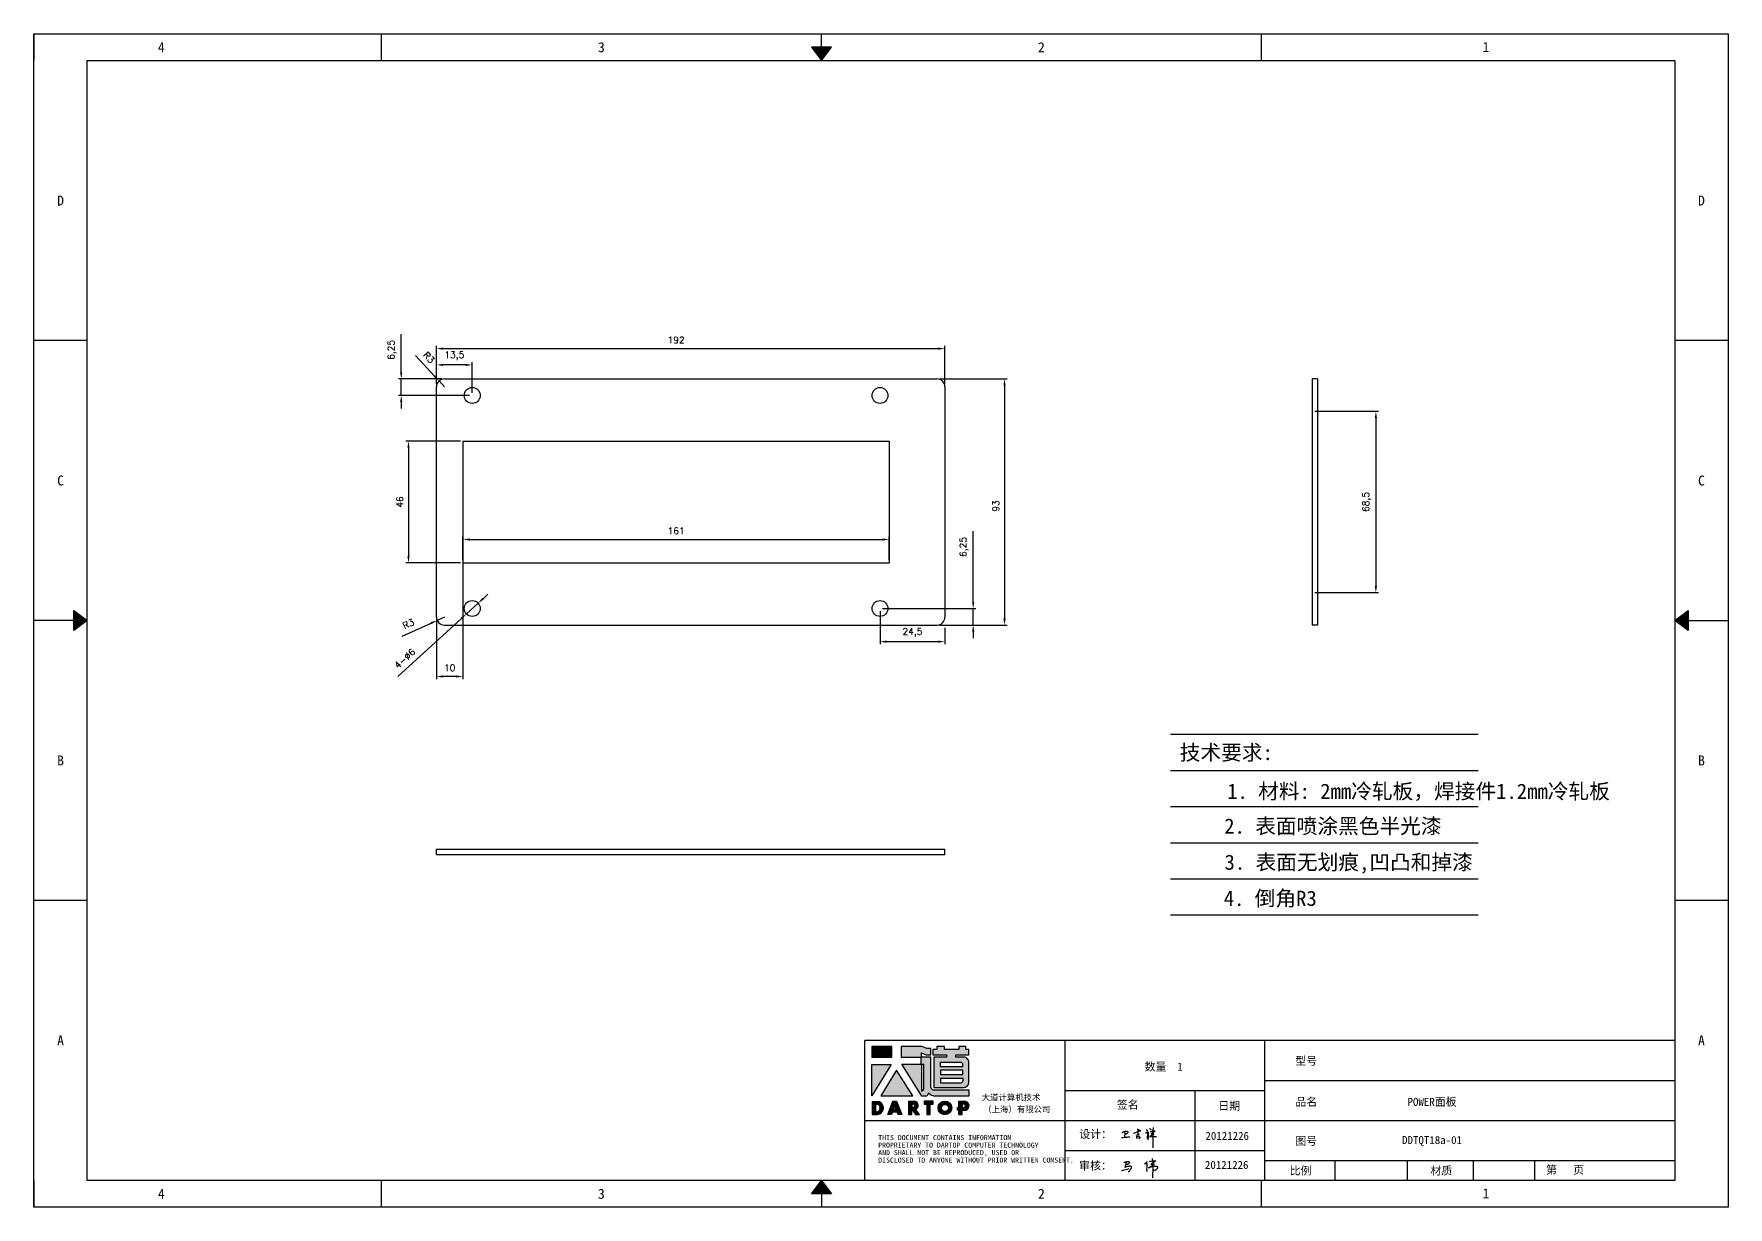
# Model space of a CAD drawing. Header units: millimetres. Extents: x 25928 to 50356, y -44172 to 20163.
# Drawn here: x 28831 to 29471, y -39898 to -39455 of the extents above; entities that cross this region are included whole.
import ezdxf
from ezdxf.enums import TextEntityAlignment as Align

# ---------------------------------------------------------------- set-up
doc = ezdxf.new("R2010")
doc.units = ezdxf.units.MM
doc.linetypes.add('DOT', pattern=[0.25, 0, -0.25])
doc.linetypes.add('HIDDEN2', pattern=[4.7625, 3.175, -1.5875])
for name, color, linetype in [('4', 7, 'Continuous'), ('hidden', 3, 'HIDDEN2'), ('print', 30, 'Continuous')]:
    doc.layers.add(name, color=color, linetype=linetype)
doc.layers.add('dim', color=2, linetype='Continuous', lineweight=9)
doc.styles.add('Dartop', font='')
doc.styles.add('HZ', font='')
doc.styles.add('hzHT', font='simhei.ttf')
doc.styles.get("Standard").update_dxf_attribs({"font": 'txt', "bigfont": 'gbcbig.shx'})
doc.styles.get('Dartop').set_extended_font_data('FangSong_GB2312')
doc.styles.get('HZ').set_extended_font_data('SimSun')
doc.dimstyles.new('0.5small', dxfattribs={"dimtxt": 2.5, "dimasz": 2.5, "dimexe": 1, "dimexo": 1, "dimgap": 2, "dimtad": 1, "dimtxsty": 'Standard', "dimcen": 2.5, "dimadec": 0, "dimazin": 0, "dimtfac": 1, "dimtmove": 0, "dimatfit": 3, "dimfxl": 0, "dimarcsym": 0})

# ---------------------------------------------------------------- blocks, each defined once
blk = doc.blocks.new('*U660')
at = {"color": 254, "linetype": 'Continuous', "extrusion": (0, 0, -1)}
for points in [[(-17, 0.333), (-16.812, 0.25), (-17, 0.5)], [(-17, 0.333), (-17.188, 0.25), (-16.812, 0.25)], [(-17, 0.333), (-17, 0.5), (-17.188, 0.25)]]:
    blk.add_solid(points, dxfattribs=at)
blk = doc.blocks.new('*U661')
at = {"color": 254, "linetype": 'Continuous'}
for points in [[(17, 21.667), (17.188, 21.75), (16.812, 21.75)], [(17, 21.667), (16.812, 21.75), (17, 21.5)], [(17, 21.667), (17, 21.5), (17.188, 21.75)]]:
    blk.add_solid(points, dxfattribs=at)
blk = doc.blocks.new('*U658')
at = {"color": 254, "linetype": 'Continuous', "extrusion": (0, 0, -1)}
for points in [[(-0.833, 11), (-0.75, 10.812), (-0.75, 11.188)], [(-0.833, 11), (-0.75, 11.188), (-1, 11)], [(-0.833, 11), (-1, 11), (-0.75, 10.812)]]:
    blk.add_solid(points, dxfattribs=at)
blk = doc.blocks.new('dadao')
for p, q in [((48, 19.2), (44.9, 10.4)), ((44.9, 10.4), (51.2, 10.4)), ((51.2, 10.4), (48, 19.2))]:
    blk.add_line(p, q)
for points in [[(41.8, 121.6), (41.8, 143.7), (-0.4, 143.7), (-0.4, 121.6), (41.8, 121.6)], [(104.8, 122), (104.8, 130.3), (114.1, 126.3), (124.2, 126.3), (124.2, 139.6), (115.9, 139.6), (105.1, 143.9), (61.5, 143.9)], [(61.7, 144), (61.7, 121.3), (103.9, 121.3)], [(113.4, 38.7), (105.1, 38.7), (63, 106.5), (103.9, 106.5), (103.9, 120.9), (103.9, 121.3)], [(109.7, 53.6), (109.7, 106.2), (104.3, 106.2), (104.3, 50.4), (106.6, 50.4)], [(144.6, 94.4), (144.6, 84.8), (192, 84.8), (192, 94.1), (144.9, 94.1)], [(120.2, 45), (119.5, 45), (119.5, 44.6)], [(0, 28), (0, 0), (11.8, 0)], [(0.1, 28), (14, 28)], [(7.1, 21.8), (7.1, 6.1), (12, 6.1)], [(7.1, 21.8), (11.4, 21.8)], [(76.8, 28.2), (76.8, 0), (84.1, 0), (84.1, 11.1), (91.6, -0.1), (100.3, -0.1), (91.7, 11.1)], [(76.8, 28.2), (90.6, 28.2)], [(84, 22.7), (84, 15.3), (87.2, 15.3)], [(84, 22.7), (87.3, 22.7)], [(183.7, 0), (183.7, 9.6), (180.6, 9.6), (180.6, 14.9), (183.8, 14.9), (183.8, 28.1), (196.1, 28.1), (196.5, 28.1)], [(183.7, 0), (190.9, 0), (190.9, 9.6), (198.8, 9.6)], [(194.9, 22.3), (190.8, 22.3), (190.8, 15), (194.4, 15)]]:
    blk.add_lwpolyline(points)
blk.add_lwpolyline([(137.1, 144.2), (137.1, 137.9), (128.3, 137.9), (128.3, 126.5), (157.3, 126.5), (157.3, 121.5), (130.3, 121.5), (130.3, 57.5), (194.4, 57.5, 0.414214), (204.4, 67.5), (204.4, 111.3, 0.414214), (194.4, 121.3), (177.5, 121.3), (177.5, 126.3), (204.7, 126.3), (204.7, 137.7), (198.2, 137.7), (198.2, 143.9), (183.3, 143.9), (183.3, 138), (153, 138), (153, 144.2), (137.1, 144.2)], format="xyb", close=True)
for points in [[(104.8, 122), (123.4, 122), (123.4, 60, 0.414214), (131.4, 52), (204.8, 52), (204.8, 39.1), (131.7, 39.1)], [(144.3, 110.8), (144.3, 101.8), (192.3, 101.8), (192.3, 105.5, 0.414214), (187.3, 110.5), (144.3, 110.5)], [(144.6, 77), (144.6, 67.5), (187.6, 67.5, 0.414214), (192.6, 72.5), (192.6, 76.4), (144.6, 76.4)]]:
    blk.add_lwpolyline(points, format="xyb")
for points in [[(-0.3, 106.2), (40.4, 106.2), (-0.3, 39.7), (-0.3, 106.2)], [(51.7, 94.1), (18.4, 39.3), (86.2, 39.3)], [(43.8, 28.2), (51.8, 28.2), (62.6, -0.1), (55, -0.1), (53.2, 5), (42.9, 5), (41.1, 0), (33.6, 0)], [(110, 28.1), (110, 21.9), (116, 21.9), (116, -0.1), (123.2, -0.1), (123.2, 22), (129.2, 22), (129.2, 28.1), (110, 28.1)]]:
    blk.add_lwpolyline(points, close=True)
for radius in [14.5, 7.44]:
    blk.add_circle((154.2, 14.2), radius)
for centre, radius, start, end in [((99.2, 60.7), 12.6, 305.6399, 325.969), ((111.6, 46.7), 8.19, 282.9811, 347.6627), ((136, 61.7), 22.9, 226.7358, 259.3209), ((8.5, 13.9), 8.49, 294.2143, 69.7177), ((9.6, 14.2), 14.4, 278.6604, 72.3203), ((86.4, 19), 3.8, 282.527, 76.7196), ((88.6, 19.4), 8.95, 290.6073, 77.2124), ((193.7, 18.7), 3.8, 280.9891, 72.5513), ((195.7, 18.6), 9.51, 288.8959, 85.2442)]:
    blk.add_arc(centre, radius, start, end)
blk = doc.blocks.new('h')
for p, q in [((20768.1, -2360.9), (20773, -2359.1)), ((20769.5, -2366.9), (20769.8, -2370.6)), ((20769.8, -2370.6), (20770.9, -2378)), ((20770.9, -2378), (20771.5, -2370.6)), ((20772.4, -2369.3), (20774.9, -2367.8)), ((20773, -2359.1), (20784.1, -2355.2)), ((20773.3, -2331.8), (20775.3, -2338.7)), ((20789.1, -2340.9), (20773.5, -2331.9)), ((20775.3, -2338.7), (20775.6, -2351.2)), ((20775.6, -2351.2), (20775.5, -2357.3)), ((20782.2, -2369.2), (20780, -2377.1)), ((20780, -2377.1), (20788.3, -2371.3)), ((20780.1, -2366.4), (20780.8, -2366.4)), ((20781.9, -2367.4), (20782.2, -2369.2)), ((20845.7, -2343.5), (20848.4, -2353)), ((20848.9, -2370.3), (20847.9, -2424)), ((20848.4, -2353), (20848.9, -2370.3))]:
    blk.add_line(p, q)
for points in [[(20696.6, -2372.4, 0.002073), (20710.6, -2371.9, 0.016137), (20719.6, -2371.3, 0.008314), (20736.9, -2369.3)], [(20699.1, -2348.2, -0.029745), (20704.6, -2345.4, -0.046842), (20708.4, -2344.2, -0.00919), (20714.3, -2343, -0.018517), (20717.2, -2342.5, -0.037841), (20720.3, -2342.4, -0.039541), (20723.2, -2342.8, -0.149785), (20726, -2344.3, -0.204935), (20726.9, -2346.6, -0.074872), (20726.5, -2348.3, -0.061615), (20725.6, -2350.3, -0.034204), (20723.8, -2352.6, -0.045776), (20722.3, -2354.1, -0.054985), (20720.4, -2355.3, -0.036348), (20717.3, -2356.5, -0.067752), (20715.7, -2356.8, -0.043553), (20713.2, -2356.7)], [(20755, -2351.9, -0.024077), (20759.9, -2350.1, -0.013147), (20768.7, -2346.5, -0.00522), (20775.4, -2344.1, -0.018517), (20777.3, -2343.4, -0.008274), (20786.3, -2341, -0.039541), (20788.3, -2340.8, -0.079216), (20789.4, -2341, -0.204935)], [(20813.5, -2350.1, 0.007348), (20815.9, -2348.7, 0.008421), (20818, -2347.3, 0.009459), (20819.7, -2346.2, -0.016325), (20820.7, -2345.5, -0.173771), (20821.8, -2345.3, -0.085159), (20823.9, -2346, -0.125883), (20826, -2347.9, -0.160659), (20826.6, -2350.1, -0.010447), (20826.5, -2352.3, -0.008247), (20826.2, -2355.1, -0.002698), (20825.3, -2374, 0.001562), (20823.9, -2383.7, 0.016137)], [(20816.8, -2335, -0.053561), (20819.6, -2336.1, -0.075272), (20821.3, -2337.3, -0.005295), (20822.5, -2338.5, -0.009337), (20823.1, -2339.1, -0.026146), (20823.7, -2339.8, -0.016644), (20824.5, -2340.9)], [(20832.1, -2329.2, -0.053561), (20834.9, -2330.3, -0.075272), (20836.7, -2331.5, -0.005295), (20837.8, -2332.6, -0.009337), (20838.5, -2333.3, -0.026146), (20839, -2334, -0.016644), (20839.8, -2335.1)], [(20836, -2343.7, -0.02797), (20842.1, -2342.6, -0.048868), (20845.6, -2342.2, -0.00919), (20851.1, -2341.4, -0.018517), (20853.9, -2341.1, -0.037841), (20856.7, -2341.2, -0.039541), (20859.4, -2341.6, -0.018282), (20840.6, -2354.7, -0.000937)], [(20847.6, -2340.2, 0.021784), (20849.6, -2335.9, 0.028296), (20850.8, -2332.4, 0.008136), (20851.9, -2328.2, 0.028913), (20852.2, -2327, 0.08193), (20852.1, -2325.9, 0.075058), (20851.7, -2324.7, 0.275043)]]:
    blk.add_lwpolyline(points, format="xyb")
for points in [[(20711.3, -2343.5), (20711.3, -2343.5), (20711.5, -2355.8), (20710.7, -2368), (20710.6, -2371.9)], [(20821.5, -2350.6), (20822.4, -2359.2), (20822.2, -2364.9), (20821.7, -2369), (20821.3, -2376.3), (20823.6, -2368.5), (20827.2, -2366.3), (20829.5, -2366.3)], [(20840.6, -2354.7), (20850, -2354.7), (20855, -2354.3), (20845.9, -2361.1), (20840.5, -2364), (20833, -2367.5), (20863.2, -2367.4), (20865.9, -2367.3)]]:
    blk.add_lwpolyline(points)
for centre, radius, start, end in [((20773.7, -2371.2), 2.3, 121.9907, 163.60158), ((20787.5, -2406), 40.3, 100.61827, 108.24823), ((20780.8, -2367.6), 1.15, 9.4675, 90)]:
    blk.add_arc(centre, radius, start, end)
blk = doc.blocks.new('*U659')
at = {"color": 254, "linetype": 'Continuous', "extrusion": (0, 0, -1)}
for points in [[(-33.167, 11), (-33, 11), (-33.25, 11.188)], [(-33.167, 11), (-33.25, 11.188), (-33.25, 10.812)], [(-33.167, 11), (-33.25, 10.812), (-33, 11)]]:
    blk.add_solid(points, dxfattribs=at)
blk = doc.blocks.new('*D749')
at = {"layer": 'Defpoints', "color": 0}
for p in [(29175.3, -39573.97), (28983.3, -39588.4), (29175.3, -39588.4)]:
    blk.add_point(p, dxfattribs=at)
at = {"layer": 'dim', "color": 0, "lineweight": -2}
for p, q in [((28983.3, -39587.4), (28983.3, -39572.97)), ((28985.8, -39573.97), (29172.8, -39573.97)), ((29175.3, -39587.4), (29175.3, -39572.97))]:
    blk.add_line(p, q, dxfattribs=at)
at = {"layer": 'dim', "color": 0}
for points in [[(28985.8, -39573.56), (28985.8, -39574.39), (28983.3, -39573.97)], [(29172.8, -39573.56), (29172.8, -39574.39), (29175.3, -39573.97)]]:
    blk.add_solid(points, dxfattribs=at)
at = {"layer": 'dim', "color": 0, "insert": (29073.8, -39570.72), "char_height": 2.5, "attachment_point": 5}
blk.add_mtext('192', dxfattribs=at)
blk = doc.blocks.new('*D750')
at = {"layer": 'Defpoints', "color": 0}
for p in [(29172.3, -39585.4), (29172.3, -39678.4), (29197.83, -39678.4)]:
    blk.add_point(p, dxfattribs=at)
at = {"layer": 'dim', "color": 0, "lineweight": -2}
for p, q in [((29173.3, -39585.4), (29198.83, -39585.4)), ((29197.83, -39587.9), (29197.83, -39675.9)), ((29173.3, -39678.4), (29198.83, -39678.4))]:
    blk.add_line(p, q, dxfattribs=at)
at = {"layer": 'dim', "color": 0}
for points in [[(29197.41, -39587.9), (29198.24, -39587.9), (29197.83, -39585.4)], [(29197.41, -39675.9), (29198.24, -39675.9), (29197.83, -39678.4)]]:
    blk.add_solid(points, dxfattribs=at)
at = {"layer": 'dim', "color": 0, "insert": (29194.58, -39633.4), "char_height": 2.5, "attachment_point": 5, "rotation": 90}
blk.add_mtext('93', dxfattribs=at)
blk = doc.blocks.new('*D751')
at = {"layer": 'Defpoints', "color": 0}
for p in [(28983.3, -39580.13), (28983.3, -39585.4), (28996.8, -39591.65)]:
    blk.add_point(p, dxfattribs=at)
at = {"layer": 'dim', "color": 0, "lineweight": -2}
for p, q in [((28983.3, -39584.4), (28983.3, -39579.13)), ((28994.3, -39580.13), (28985.8, -39580.13)), ((28996.8, -39590.65), (28996.8, -39579.13))]:
    blk.add_line(p, q, dxfattribs=at)
at = {"layer": 'dim', "color": 0}
for points in [[(28985.8, -39579.71), (28985.8, -39580.55), (28983.3, -39580.13)], [(28994.3, -39579.71), (28994.3, -39580.55), (28996.8, -39580.13)]]:
    blk.add_solid(points, dxfattribs=at)
at = {"layer": 'dim', "color": 0, "insert": (28990.05, -39576.67), "char_height": 2.5, "attachment_point": 5}
blk.add_mtext('13,5', dxfattribs=at)
blk = doc.blocks.new('*D752')
at = {"layer": 'Defpoints', "color": 0}
for p in [(29150.8, -39672.15), (29175.3, -39678.4), (29185.98, -39678.4)]:
    blk.add_point(p, dxfattribs=at)
at = {"layer": 'dim', "color": 0, "lineweight": -2}
for p, q in [((29185.98, -39669.65), (29185.98, -39642.94)), ((29151.8, -39672.15), (29186.98, -39672.15)), ((29185.98, -39678.4), (29185.98, -39672.15)), ((29176.3, -39678.4), (29186.98, -39678.4)), ((29185.98, -39680.9), (29185.98, -39683.4))]:
    blk.add_line(p, q, dxfattribs=at)
at = {"layer": 'dim', "color": 0}
for points in [[(29185.57, -39669.65), (29186.4, -39669.65), (29185.98, -39672.15)], [(29185.57, -39680.9), (29186.4, -39680.9), (29185.98, -39678.4)]]:
    blk.add_solid(points, dxfattribs=at)
at = {"layer": 'dim', "color": 0, "insert": (29182.53, -39648.9), "char_height": 2.5, "attachment_point": 5, "rotation": 90}
blk.add_mtext('6,25', dxfattribs=at)
blk = doc.blocks.new('*D753')
at = {"layer": 'Defpoints', "color": 0}
for p in [(29150.8, -39672.15), (29175.3, -39678.4), (29175.3, -39684.66)]:
    blk.add_point(p, dxfattribs=at)
at = {"layer": 'dim', "color": 0, "lineweight": -2}
for p, q in [((29150.8, -39673.15), (29150.8, -39685.66)), ((29175.3, -39679.4), (29175.3, -39685.66)), ((29153.3, -39684.66), (29172.8, -39684.66))]:
    blk.add_line(p, q, dxfattribs=at)
at = {"layer": 'dim', "color": 0}
for points in [[(29153.3, -39684.24), (29153.3, -39685.07), (29150.8, -39684.66)], [(29172.8, -39684.24), (29172.8, -39685.07), (29175.3, -39684.66)]]:
    blk.add_solid(points, dxfattribs=at)
at = {"layer": 'dim', "color": 0, "insert": (29163.05, -39681.2), "char_height": 2.5, "attachment_point": 5}
blk.add_mtext('24,5', dxfattribs=at)
blk = doc.blocks.new('*D672')
at = {"layer": 'Defpoints', "color": 0}
for p in [(29313.98, -39597.65), (29313.98, -39666.15), (29338.08, -39666.15)]:
    blk.add_point(p, dxfattribs=at)
at = {"layer": 'dim', "color": 0, "lineweight": -2}
for p, q in [((29314.98, -39597.65), (29339.08, -39597.65)), ((29338.08, -39600.15), (29338.08, -39663.65)), ((29314.98, -39666.15), (29339.08, -39666.15))]:
    blk.add_line(p, q, dxfattribs=at)
at = {"layer": 'dim', "color": 0}
for points in [[(29337.66, -39600.15), (29338.49, -39600.15), (29338.08, -39597.65)], [(29337.66, -39663.65), (29338.49, -39663.65), (29338.08, -39666.15)]]:
    blk.add_solid(points, dxfattribs=at)
at = {"layer": 'dim', "color": 0, "insert": (29334.62, -39631.9), "char_height": 2.5, "attachment_point": 5, "rotation": 90}
blk.add_mtext('68,5', dxfattribs=at)
blk = doc.blocks.new('*D754')
at = {"layer": 'Defpoints', "color": 0}
for p in [(28999.01, -39670.13), (28994.58, -39674.18)]:
    blk.add_point(p, dxfattribs=at)
at = {"layer": 'dim', "color": 0, "lineweight": -2}
for p, q in [((28999.01, -39670.13), (28994.58, -39674.18)), ((29000.86, -39668.44), (29002.7, -39666.75)), ((28968.65, -39697.88), (28992.74, -39675.86))]:
    blk.add_line(p, q, dxfattribs=at)
at = {"layer": 'dim', "color": 0}
for points in [[(29000.58, -39668.13), (29001.14, -39668.75), (28999.01, -39670.13)], [(28992.46, -39675.55), (28993.02, -39676.17), (28994.58, -39674.18)]]:
    blk.add_solid(points, dxfattribs=at)
at = {"layer": 'dim', "color": 0, "insert": (28971.32, -39691.03), "char_height": 2.5, "attachment_point": 5, "rotation": 42.42699}
blk.add_mtext('4-∅6', dxfattribs=at)
blk = doc.blocks.new('*D755')
at = {"layer": 'Defpoints', "color": 0}
for p in [(28969.97, -39585.4), (28986.3, -39585.4), (28996.8, -39591.65)]:
    blk.add_point(p, dxfattribs=at)
at = {"layer": 'dim', "color": 0, "lineweight": -2}
for p, q in [((28969.97, -39582.9), (28969.97, -39568.49)), ((28985.3, -39585.4), (28968.97, -39585.4)), ((28969.97, -39591.65), (28969.97, -39585.4)), ((28995.8, -39591.65), (28968.97, -39591.65)), ((28969.97, -39594.15), (28969.97, -39596.65))]:
    blk.add_line(p, q, dxfattribs=at)
at = {"layer": 'dim', "color": 0}
for points in [[(28969.55, -39582.9), (28970.39, -39582.9), (28969.97, -39585.4)], [(28969.55, -39594.15), (28970.39, -39594.15), (28969.97, -39591.65)]]:
    blk.add_solid(points, dxfattribs=at)
at = {"layer": 'dim', "color": 0, "insert": (28966.51, -39574.44), "char_height": 2.5, "attachment_point": 5, "rotation": 90}
blk.add_mtext('6,25', dxfattribs=at)
blk = doc.blocks.new('*D756')
at = {"layer": 'Defpoints', "color": 0}
for p in [(28993.3, -39608.9), (28972.72, -39654.9), (28993.3, -39654.9)]:
    blk.add_point(p, dxfattribs=at)
at = {"layer": 'dim', "color": 0, "lineweight": -2}
for p, q in [((28992.3, -39608.9), (28971.72, -39608.9)), ((28972.72, -39611.4), (28972.72, -39652.4)), ((28992.3, -39654.9), (28971.72, -39654.9))]:
    blk.add_line(p, q, dxfattribs=at)
at = {"layer": 'dim', "color": 0}
for points in [[(28972.3, -39611.4), (28973.13, -39611.4), (28972.72, -39608.9)], [(28972.3, -39652.4), (28973.13, -39652.4), (28972.72, -39654.9)]]:
    blk.add_solid(points, dxfattribs=at)
at = {"layer": 'dim', "color": 0, "insert": (28969.47, -39631.9), "char_height": 2.5, "attachment_point": 5, "rotation": 90}
blk.add_mtext('46', dxfattribs=at)
blk = doc.blocks.new('*D757')
at = {"layer": 'Defpoints', "color": 0}
for p in [(29154.3, -39646.06), (28993.3, -39654.9), (29154.3, -39654.9)]:
    blk.add_point(p, dxfattribs=at)
at = {"layer": 'dim', "color": 0, "lineweight": -2}
for p, q in [((28993.3, -39653.9), (28993.3, -39645.06)), ((29154.3, -39653.9), (29154.3, -39645.06)), ((28995.8, -39646.06), (29151.8, -39646.06))]:
    blk.add_line(p, q, dxfattribs=at)
at = {"layer": 'dim', "color": 0}
for points in [[(28995.8, -39645.65), (28995.8, -39646.48), (28993.3, -39646.06)], [(29151.8, -39645.65), (29151.8, -39646.48), (29154.3, -39646.06)]]:
    blk.add_solid(points, dxfattribs=at)
at = {"layer": 'dim', "color": 0, "insert": (29073.8, -39642.81), "char_height": 2.5, "attachment_point": 5}
blk.add_mtext('161', dxfattribs=at)
blk = doc.blocks.new('*D758')
at = {"layer": 'Defpoints', "color": 0}
for p in [(28993.3, -39654.9), (28983.3, -39675.4), (28983.3, -39697.82)]:
    blk.add_point(p, dxfattribs=at)
at = {"layer": 'dim', "color": 0, "lineweight": -2}
for p, q in [((28993.3, -39655.9), (28993.3, -39698.82)), ((28983.3, -39676.4), (28983.3, -39698.82)), ((28990.8, -39697.82), (28985.8, -39697.82))]:
    blk.add_line(p, q, dxfattribs=at)
at = {"layer": 'dim', "color": 0}
for points in [[(28985.8, -39697.4), (28985.8, -39698.23), (28983.3, -39697.82)], [(28990.8, -39697.4), (28990.8, -39698.23), (28993.3, -39697.82)]]:
    blk.add_solid(points, dxfattribs=at)
at = {"layer": 'dim', "color": 0, "insert": (28988.3, -39694.57), "char_height": 2.5, "attachment_point": 5}
blk.add_mtext('10', dxfattribs=at)
blk = doc.blocks.new('*D673')
at = {"layer": 'Defpoints', "color": 0}
for p in [(28984.26, -39586.2), (28986.3, -39588.4)]:
    blk.add_point(p, dxfattribs=at)
at = {"layer": 'dim', "color": 0, "lineweight": -2}
for p, q in [((28975.31, -39576.54), (28982.56, -39584.37)), ((28986.3, -39588.4), (28984.26, -39586.2))]:
    blk.add_line(p, q, dxfattribs=at)
at = {"layer": 'dim', "color": 0}
blk.add_solid([(28982.87, -39584.08), (28982.25, -39584.65), (28984.26, -39586.2)], dxfattribs=at)
at = {"layer": 'dim', "color": 0, "insert": (28980.47, -39577.33), "char_height": 2.5, "attachment_point": 5, "rotation": 312.79673}
blk.add_mtext('R3', dxfattribs=at)
blk = doc.blocks.new('*D674')
at = {"layer": 'Defpoints', "color": 0}
for p in [(28983.56, -39676.63), (28986.3, -39675.4)]:
    blk.add_point(p, dxfattribs=at)
at = {"layer": 'dim', "color": 0, "lineweight": -2}
for p, q in [((28970.28, -39682.58), (28981.28, -39677.65)), ((28986.3, -39675.4), (28983.56, -39676.63))]:
    blk.add_line(p, q, dxfattribs=at)
at = {"layer": 'dim', "color": 0}
blk.add_solid([(28981.11, -39677.27), (28981.45, -39678.03), (28983.56, -39676.63)], dxfattribs=at)
at = {"layer": 'dim', "color": 0, "insert": (28972.68, -39677.94), "char_height": 2.5, "attachment_point": 5, "rotation": 24.13779}
blk.add_mtext('R3', dxfattribs=at)

msp = doc.modelspace()

# ---------------------------------------------------------------- hatches: boundary and pattern name
for points in [[(29155.264, -39837.641), (29147.73, -39837.641), (29147.73, -39841.577), (29155.264, -39841.577)], [(29155.021, -39844.331), (29147.75, -39844.331), (29147.75, -39856.202)], [(29157.037, -39846.485), (29151.093, -39856.281), (29163.196, -39856.281)], [(29170.881, -39858.286), (29167.441, -39858.286), (29167.441, -39859.377), (29168.514, -39859.377), (29168.514, -39863.309), (29169.799, -39863.309), (29169.799, -39859.374), (29170.881, -39859.374)]]:
    msp.add_hatch(color=0).paths.add_polyline_path(points)
h = msp.add_hatch(color=0)
h.paths.add_polyline_path([(29166.522, -39840.033), (29168.185, -39840.751), (29169.982, -39840.751), (29169.982, -39838.372), (29168.499, -39838.372), (29166.567, -39837.609), (29158.823, -39837.609), (29158.823, -39841.633), (29166.358, -39841.633), (29166.358, -39841.714), (29166.358, -39844.286), (29159.052, -39844.286), (29166.567, -39856.38), (29168.055, -39856.38, 0.2793748), (29169.141, -39855.323), (29169.141, -39855.268), (29169.272, -39855.268, 0.1431454), (29171.321, -39856.31), (29184.379, -39856.31), (29184.379, -39854.017), (29171.265, -39854.017, -0.4142136), (29169.837, -39852.588), (29169.837, -39841.505), (29166.522, -39841.505)])
h.paths.add_polyline_path([(29166.434, -39844.337), (29167.391, -39844.337), (29167.391, -39853.724, -0.0889357), (29166.836, -39854.295), (29166.43, -39854.295)], flags=16)
h = msp.add_hatch(color=0)
h.paths.add_polyline_path([(29184.357, -39838.705), (29183.195, -39838.705), (29183.195, -39837.6), (29180.539, -39837.6), (29180.539, -39838.65), (29175.118, -39838.65), (29175.118, -39837.545), (29172.278, -39837.545), (29172.278, -39838.67), (29170.709, -39838.67), (29170.709, -39840.708), (29175.887, -39840.708), (29175.887, -39841.609), (29171.062, -39841.609), (29171.062, -39853.019), (29182.516, -39853.019, 0.4142136), (29184.302, -39851.233), (29184.302, -39843.42, 0.4142136), (29182.516, -39841.634), (29179.488, -39841.634), (29179.488, -39840.75), (29184.357, -39840.75)])
h.paths.add_polyline_path([(29181.251, -39843.568, -0.4142136), (29182.144, -39844.461), (29182.144, -39845.116), (29173.568, -39845.116), (29173.568, -39843.568)], flags=16)
h.paths.add_polyline_path([(29182.088, -39846.498), (29182.088, -39848.156), (29173.624, -39848.156), (29173.624, -39846.498)], flags=16)
h.paths.add_polyline_path([(29182.199, -39849.648), (29182.199, -39850.358, -0.4142136), (29181.306, -39851.25), (29173.624, -39851.25), (29173.624, -39849.648)], flags=16)
h = msp.add_hatch(color=0)
h.paths.add_polyline_path([(29150.298, -39858.304), (29147.804, -39858.304), (29147.804, -39863.294), (29149.904, -39863.294, 0.7930159)])
h.paths.add_polyline_path([(29149.941, -39862.202), (29149.069, -39862.202), (29149.069, -39859.397), (29149.845, -39859.397, -0.6713609)], flags=16)
h = msp.add_hatch(color=0)
h.paths.add_polyline_path([(29157.055, -39858.263), (29155.632, -39858.263), (29153.801, -39863.3), (29155.15, -39863.3), (29155.467, -39862.407), (29157.294, -39862.407), (29157.618, -39863.311), (29158.977, -39863.311)])
h.paths.add_polyline_path([(29156.945, -39861.445), (29155.813, -39861.445), (29156.368, -39859.862)], flags=16)
h = msp.add_hatch(color=0)
h.paths.add_polyline_path([(29163.975, -39858.266), (29161.522, -39858.266), (29161.522, -39863.303), (29162.818, -39863.303), (29162.818, -39861.306), (29164.151, -39863.321), (29165.717, -39863.321), (29164.184, -39861.319, 0.7440549)])
h.paths.add_polyline_path([(29162.806, -39860.561), (29162.806, -39859.238), (29163.386, -39859.238, -0.796809), (29163.377, -39860.561)], flags=16)
h = msp.add_hatch(color=0)
h.paths.add_polyline_path([(29172.751, -39860.766, 1), (29177.922, -39860.766, 1)])
h.paths.add_polyline_path([(29176.665, -39860.766, -1), (29174.008, -39860.766, -1)], flags=16)
h = msp.add_hatch(color=0)
h.paths.add_polyline_path([(29182.882, -39858.278), (29182.808, -39858.278), (29180.621, -39858.278), (29180.621, -39860.629), (29180.041, -39860.629), (29180.041, -39861.583), (29180.612, -39861.583), (29180.612, -39863.294), (29181.889, -39863.294), (29181.889, -39861.576), (29183.291, -39861.576, 0.8123038)])
h.paths.add_polyline_path([(29181.87, -39860.622), (29181.87, -39859.307), (29182.596, -39859.307, -0.7782134), (29182.522, -39860.622)], flags=16)

# ---------------------------------------------------------------- linework, layer by layer
at = {"color": 0, "linetype": 'DOT'}
for p, q in [((28831.239, -39455.083), (29461.033, -39455.083)), ((28831.239, -39888.18), (28831.239, -39465.155)), ((29461.033, -39898.252), (28831.239, -39898.252))]:
    msp.add_line(p, q, dxfattribs=at)
at = {"color": 0}
for p, q in [((28831.239, -39455.083), (28831.239, -39465.155)), ((28962.468, -39465.155), (28962.468, -39455.083)), ((29128.656, -39460.119), (29128.656, -39455.083)), ((29294.844, -39465.155), (29294.844, -39455.083)), ((28851.384, -39888.18), (28851.384, -39465.155)), ((28851.384, -39465.155), (29450.961, -39465.155)), ((29450.961, -39465.155), (29450.961, -39888.18)), ((28851.384, -39570.911), (28831.239, -39570.911)), ((29471.105, -39570.911), (29450.961, -39570.911)), ((28846.348, -39676.667), (28831.239, -39676.667)), ((29455.997, -39676.667), (29471.105, -39676.667)), ((28851.384, -39782.424), (28831.239, -39782.424)), ((29471.105, -39782.424), (29450.961, -39782.424)), ((29450.961, -39835.302), (29145.023, -39835.302)), ((29145.023, -39888.18), (29145.023, -39835.302)), ((29220.563, -39835.302), (29220.563, -39888.18)), ((29296.103, -39888.18), (29296.103, -39835.302)), ((29296.103, -39850.41), (29450.961, -39850.41)), ((29220.563, -39854.187), (29296.103, -39854.187)), ((29269.664, -39854.187), (29269.664, -39888.18)), ((29145.023, -39865.518), (29220.563, -39865.518)), ((29220.563, -39865.518), (29450.961, -39865.518)), ((29220.563, -39876.849), (29296.103, -39876.849)), ((29296.103, -39880.626), (29450.961, -39880.626)), ((29322.68, -39888.18), (29322.68, -39880.626)), ((29350.07, -39888.18), (29350.07, -39880.626)), ((29374.969, -39888.18), (29374.969, -39880.626)), ((29398.083, -39888.18), (29398.083, -39880.626)), ((28831.239, -39888.18), (28831.239, -39898.252)), ((29450.961, -39888.18), (28851.384, -39888.18)), ((28962.468, -39898.252), (28962.468, -39888.18)), ((29294.844, -39898.252), (29294.844, -39888.18)), ((29128.656, -39893.216), (29128.656, -39898.252))]:
    msp.add_line(p, q, dxfattribs=at)
for p, q in [((28983.297, -39675.402), (28983.297, -39588.402)), ((28986.297, -39585.402), (29172.297, -39585.402)), ((29175.297, -39588.402), (29175.297, -39675.402)), ((29313.977, -39585.402), (29313.977, -39678.402)), ((29315.977, -39585.402), (29313.977, -39585.402)), ((29315.977, -39585.402), (29315.977, -39678.402)), ((28993.297, -39608.902), (29154.297, -39608.902)), ((28993.297, -39608.902), (28993.297, -39654.902)), ((29154.297, -39608.902), (29154.297, -39654.902)), ((28993.297, -39654.902), (29154.297, -39654.902)), ((28986.297, -39678.402), (29172.297, -39678.402)), ((29315.977, -39678.402), (29313.977, -39678.402)), ((28983.297, -39763.004), (29175.297, -39763.004)), ((28983.297, -39765.004), (28983.297, -39763.004)), ((28983.297, -39765.004), (29175.297, -39765.004)), ((29175.297, -39765.004), (29175.297, -39763.004)), ((29253.539, -39882.728), (29253.004, -39883.013)), ((29253.035, -39882.127), (29253.979, -39882.127)), ((29254.482, -39882.081), (29253.539, -39882.728)), ((29253.573, -39879.887), (29253.789, -39881.698)), ((29253.789, -39881.698), (29253.825, -39883.034)), ((29253.979, -39882.127), (29254.482, -39882.081)), ((29253.004, -39883.013), (29252.262, -39883.415)), ((29253.825, -39883.034), (29253.745, -39887.194))]:
    msp.add_line(p, q)
for points in [[(29128.656, -39465.155), (29132.433, -39460.119), (29124.879, -39460.119), (29128.656, -39465.155)], [(28851.384, -39676.667), (28846.348, -39680.444), (28846.348, -39672.89), (28851.384, -39676.667)], [(29450.961, -39676.667), (29455.997, -39672.89), (29455.997, -39680.444), (29450.961, -39676.667)], [(29128.656, -39888.18), (29132.433, -39893.216), (29124.879, -39893.216), (29128.656, -39888.18)]]:
    msp.add_lwpolyline(points, close=True, dxfattribs=at)
for points in [[(29242.829, -39881.474, -0.029745), (29243.261, -39881.258, -0.0468422), (29243.553, -39881.164, -0.0091902), (29244.009, -39881.071, -0.0185172), (29244.238, -39881.038, -0.0378406), (29244.474, -39881.031, -0.0395413), (29244.698, -39881.059, -0.1497852), (29244.917, -39881.178, -0.2049352), (29244.985, -39881.352, -0.0748717), (29244.959, -39881.489, -0.0616146), (29244.885, -39881.64, -0.0342039), (29244.75, -39881.818, -0.0457759), (29244.629, -39881.934, -0.054985), (29244.482, -39882.026, -0.0363479), (29244.24, -39882.122, -0.0677521), (29244.119, -39882.143, -0.0435534), (29243.928, -39882.133)], [(29252.262, -39883.415, -0.029745), (29252.936, -39883.077, -0.0468422), (29253.392, -39882.931, -0.0091902), (29254.104, -39882.787, -0.0185172), (29254.46, -39882.735, -0.0378406), (29254.829, -39882.724, -0.0395413), (29255.179, -39882.767, -0.1497852), (29255.52, -39882.954, -0.2049352), (29255.625, -39883.224, -0.0748717), (29255.585, -39883.438, -0.0616146), (29255.469, -39883.674, -0.0342039), (29255.258, -39883.952, -0.0457759), (29255.07, -39884.132, -0.054985), (29254.841, -39884.276, -0.0363479), (29254.463, -39884.426, -0.0677521), (29254.274, -39884.459, -0.0435534), (29253.977, -39884.443)], [(29252.572, -39881.014, -0.0279703), (29253.182, -39880.901, -0.0488679), (29253.536, -39880.863, -0.0091902), (29254.092, -39880.781, -0.0185172), (29254.37, -39880.755, -0.0378406), (29254.655, -39880.761, -0.0395413), (29254.924, -39880.809, -0.0182819), (29253.035, -39882.127, -0.0009369)]]:
    msp.add_lwpolyline(points, format="xyb")
msp.add_lwpolyline([(29243.781, -39881.115), (29243.781, -39881.115), (29243.637, -39882), (29243.399, -39882.833), (29243.243, -39883.343)])
for centre in [(28996.797, -39591.652), (29150.797, -39591.652), (28996.797, -39672.152), (29150.797, -39672.152)]:
    msp.add_circle(centre, 3)
for centre, radius, start, end in [((28986.297, -39588.402), 3, 90, 180), ((29172.297, -39588.402), 3, 0, 90), ((28986.297, -39675.402), 3, 180, 270), ((29172.297, -39675.402), 3, 270, 0), ((29247.04, -39875.483), 7.458, 299.265464, 300.9495), ((29263.935, -39937.995), 57.583, 102.46592, 103.2053), ((29224.694, -39854.16), 38.128, 313.366132, 315.296084), ((29251.511, -39882.013), 0.244, 52.375745, 91.291159), ((29037.063, -39875.096), 214.732, 357.565664, 358.057278), ((29251.427, -39881.975), 0.279, 357.196828, 33.705179), ((29245.139, -39881.563), 6.583, 352.912546, 354.802684), ((29247.608, -39881.788), 4.103, 354.802684, 357.196828), ((29241.724, -39882.879), 1.596, 281.076982, 291.212632), ((29206.624, -39740.404), 148.319, 283.91895, 284.971512), ((29245.683, -39887.565), 4.876, 113.202449, 120.017497), ((29244.538, -39884.896), 1.971, 102.47486, 113.202449), ((29247.395, -39897.807), 15.195, 100.36867, 102.47486), ((29244.221, -39883.627), 1.257, 283.816254, 294.030509), ((29245.334, -39886.544), 3.745, 96.125337, 100.36867), ((29244.489, -39884.249), 0.58, 294.836428, 309.901134), ((29236.757, -39877.115), 11.096, 316.919563, 320.58866), ((29245.134, -39884.684), 1.875, 87.457037, 96.125337), ((29245.141, -39884.527), 1.717, 78.399567, 87.457037), ((29243.045, -39882.505), 2.821, 324.094808, 331.378357), ((29245.384, -39883.346), 0.511, 44.324655, 78.399567), ((29245.234, -39883.612), 0.377, 319.573073, 337.48549), ((29244.196, -39882.783), 1.694, 324.910666, 333.348429), ((29245.02, -39883.09), 0.825, 326.76781, 340.871018), ((29245.547, -39883.187), 0.284, 357.998393, 44.324655), ((29245.27, -39883.177), 0.561, 340.871018, 357.998393), ((29371.936, -39902.394), 121.7, 171.410173, 171.768083)]:
    msp.add_arc(centre, radius, start, end)
at = {"layer": 'Defpoints'}
for p, q in [((29260.465, -39719.646), (29376.724, -39719.646)), ((29260.465, -39733.296), (29376.724, -39733.296)), ((29260.465, -39733.296), (29376.724, -39733.296)), ((29260.465, -39746.946), (29376.724, -39746.946)), ((29260.465, -39760.596), (29376.724, -39760.596)), ((29260.465, -39774.246), (29376.724, -39774.246)), ((29260.465, -39787.896), (29376.724, -39787.896))]:
    msp.add_line(p, q, dxfattribs=at)
at = {"layer": 'hidden'}
msp.add_line((28993.297, -39654.902), (28993.297, -39665.91), dxfattribs=at)
at = {"layer": 'print'}
msp.add_lwpolyline([(28831.239, -39455.083), (29471.105, -39455.083), (29471.105, -39898.252), (28831.239, -39898.252)], close=True, dxfattribs=at)

# ---------------------------------------------------------------- block references
at = {"color": 0, "linetype": 'Continuous', "xscale": 20.14402654906917, "yscale": 20.14402654906917, "zscale": 20.14402654906917}
for name, p in [('*U661', (28786.208, -39898.252)), ('*U658', (28831.239, -39898.252)), ('*U659', (28786.208, -39898.252)), ('*U660', (28786.208, -39898.252))]:
    msp.add_blockref(name, p, dxfattribs=at)
at = {"color": 0}
for name, p, xscale, yscale, zscale in [('dadao', (29147.804, -39863.294), 0.1785493262159434, 0.1785493262159434, 0.1785493262159434), ('h', (27638.608, -39688.118), 0.07747410198498983, 0.07747410198498983, 0.07747410198498983)]:
    msp.add_blockref(name, p, dxfattribs=dict(at, xscale=xscale, yscale=yscale, zscale=zscale))

# ---------------------------------------------------------------- texts
for s, height, style, p in [('4', 3.777, 'Dartop', (28879.374, -39460.119)), ('3', 3.777, 'Dartop', (29045.562, -39460.119)), ('2', 3.777, 'Dartop', (29211.75, -39460.119)), ('1', 3.777, 'Dartop', (29379.66, -39459.999)), ('D', 3.777, 'Dartop', (28841.312, -39518.033)), ('D', 3.777, 'Dartop', (29461.033, -39518.033)), ('C', 3.777, 'Dartop', (28841.312, -39623.789)), ('C', 3.777, 'Dartop', (29461.033, -39623.789)), ('B', 3.777, 'Dartop', (28841.312, -39729.546)), ('B', 3.777, 'Dartop', (29461.033, -39729.546)), ('A', 3.777, 'Dartop', (28841.312, -39835.302)), ('A', 3.777, 'Dartop', (29461.033, -39835.302)), ('数量  1', 3.0216, 'hzHT', (29257.927, -39845.206)), ('型号', 3.0216, 'hzHT', (29311.78, -39842.988)), ('品名', 3.0216, 'hzHT', (29311.78, -39858.499)), ('POWER面板', 3.0216, 'hzHT', (29359.288, -39858.499)), ('签名', 3.0216, 'hzHT', (29244.354, -39859.606)), ('日期', 3.0216, 'hzHT', (29282.695, -39859.978)), ('20121226', 3.0216, 'hzHT', (29281.919, -39871.338)), ('图号', 3.0216, 'hzHT', (29311.78, -39873.268)), ('DDTQT18a-01', 3.0216, 'hzHT', (29359.288, -39872.929)), ('20121226', 3.0216, 'hzHT', (29281.739, -39882.302)), ('比例', 3.0216, 'hzHT', (29309.673, -39884.481)), ('材质', 3.0216, 'hzHT', (29362.798, -39884.481)), ('第   页', 3.0216, 'hzHT', (29409.54, -39884.168)), ('4', 3.777, 'Dartop', (28879.374, -39893.216)), ('3', 3.777, 'Dartop', (29045.562, -39893.216)), ('2', 3.777, 'Dartop', (29211.75, -39893.216)), ('1', 3.777, 'Dartop', (29379.66, -39893.096))]:
    msp.add_text(s, height=height, dxfattribs=dict(at, style=style)).set_placement(p, align=Align.MIDDLE_CENTER)
at = {"style": 'HZ'}
for s, p in [('技术要求:', (29281.578, -39726.535)), ('     1. 材料: 2mm冷轧板，焊接件1.2mm冷轧板', (29344.437, -39741.163)), ('    2. 表面喷涂黑色半光漆', (29314.045, -39754.307)), ('3. 表面无划痕,凹凸和掉漆', (29327.81, -39767.957)), ('4. 倒角R3           ', (29319.624, -39781.607))]:
    msp.add_text(s, height=5.733, dxfattribs=at).set_placement(p, align=Align.MIDDLE_CENTER)
at = {"color": 0, "style": 'hzHT'}
for s, height, p in [('设计：', 3.0216, (29226.05, -39872.195)), ('THIS DOCUMENT CONTAINS INFORMATION', 1.8885, (29150.122, -39872.939)), ('PROPRIETARY TO DARTOP COMPUTER TECHNOLOGY', 1.8885, (29150.122, -39875.772)), ('AND SHALL NOT BE REPRODUCED, USED OR', 1.8885, (29150.122, -39878.605)), ('DISCLOSED TO ANYONE WITHOUT PRIOR WRITTEN CONSENT.', 1.8885, (29150.122, -39881.438)), ('审核：', 3.0216, (29226.005, -39884.094))]:
    msp.add_text(s, height=height, dxfattribs=at).set_placement(p)
at = {"layer": '4', "color": 0, "style": 'hzHT'}
for s, p in [('大道计算机技术', (29189.181, -39857.939)), ('（上海）有限公司', (29189.751, -39862.456))]:
    msp.add_text(s, height=2.2662, dxfattribs=at).set_placement(p)

# ---------------------------------------------------------------- dimensions: what is measured, and where the dimension line sits
at = {"layer": 'dim'}
for base, p1, p2, picture, middle in [((28969.97, -39585.402), (28996.797, -39591.652), (28986.297, -39585.402), '*D755', (28966.512, -39574.444)), ((29338.075, -39666.152), (29313.977, -39597.652), (29313.977, -39666.152), '*D672', (29334.617, -39631.902)), ((28972.718, -39654.902), (28993.297, -39608.902), (28993.297, -39654.902), '*D756', (28969.468, -39631.902))]:
    dim = msp.add_linear_dim(base=base, p1=p1, p2=p2, angle=90, dimstyle='0.5small', override={"dimpost": '\\X'}, dxfattribs=at)
    dim.commit()
    dim.dimension.update_dxf_attribs({"geometry": picture, "text_midpoint": middle})
for base, p1, p2, picture, middle in [((29175.297, -39573.975), (28983.297, -39588.402), (29175.297, -39588.402), '*D749', (29073.797, -39573.975)), ((28983.297, -39580.13), (28996.797, -39591.652), (28983.297, -39585.402), '*D751', (28990.047, -39580.13))]:
    dim = msp.add_linear_dim(base=base, p1=p1, p2=p2, dimstyle='0.5small', override={"dimpost": '\\X'}, dxfattribs=at)
    dim.commit()
    dim.dimension.update_dxf_attribs({"geometry": picture, "text_midpoint": middle, "dimtype": 160})
dim = msp.add_radius_dim(center=(28986.297, -39588.402), mpoint=(28984.259, -39586.201), dimstyle='0.5small', override={"dimpost": '\\X'}, dxfattribs=at)
dim.commit()
dim.dimension.update_dxf_attribs({"geometry": '*D673', "text_midpoint": (28980.473, -39577.327)})
for base, p1, p2, picture, middle in [((29197.826, -39678.402), (29172.297, -39585.402), (29172.297, -39678.402), '*D750', (29197.826, -39633.402)), ((29185.985, -39678.402), (29150.797, -39672.152), (29175.297, -39678.402), '*D752', (29185.985, -39648.902))]:
    dim = msp.add_linear_dim(base=base, p1=p1, p2=p2, angle=90, dimstyle='0.5small', override={"dimpost": '\\X'}, dxfattribs=at)
    dim.commit()
    dim.dimension.update_dxf_attribs({"geometry": picture, "text_midpoint": middle, "dimtype": 160})
for base, p1, p2, picture, middle in [((29154.297, -39646.063), (28993.297, -39654.902), (29154.297, -39654.902), '*D757', (29073.797, -39642.813)), ((28983.297, -39697.817), (28993.297, -39654.902), (28983.297, -39675.402), '*D758', (28988.297, -39694.567)), ((29175.297, -39684.656), (29150.797, -39672.152), (29175.297, -39678.402), '*D753', (29163.047, -39681.197))]:
    dim = msp.add_linear_dim(base=base, p1=p1, p2=p2, dimstyle='0.5small', override={"dimpost": '\\X'}, dxfattribs=at)
    dim.commit()
    dim.dimension.update_dxf_attribs({"geometry": picture, "text_midpoint": middle})
dim = msp.add_diameter_dim_2p(p1=(28999.012, -39670.128), p2=(28994.583, -39674.176), text='4-<>', dimstyle='0.5small', override={"dimpost": '\\X'}, dxfattribs=at)
dim.commit()
dim.dimension.update_dxf_attribs({"geometry": '*D754', "text_midpoint": (28973.513, -39693.434), "dimtype": 163})
dim = msp.add_radius_dim(center=(28986.297, -39675.402), mpoint=(28983.56, -39676.629), dimstyle='0.5small', override={"dimpost": '\\X'}, dxfattribs=at)
dim.commit()
dim.dimension.update_dxf_attribs({"geometry": '*D674', "text_midpoint": (28974.007, -39680.909), "dimtype": 164})

doc.saveas('drawing.dxf')
